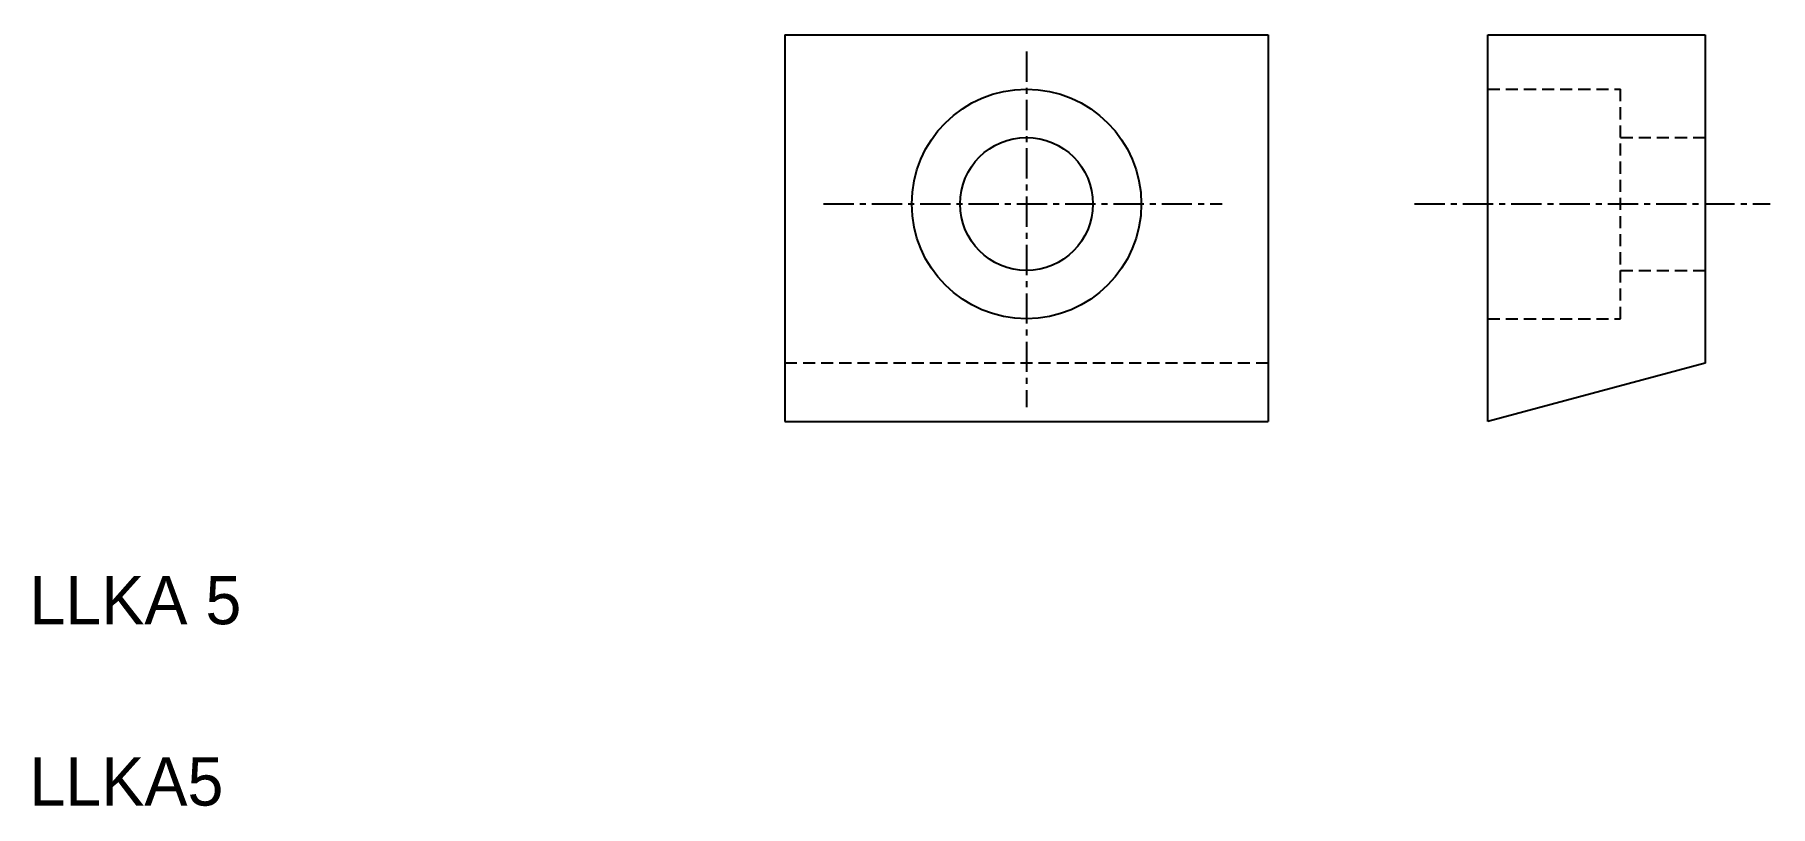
# Model space of a CAD drawing. Extents: x 22 to 93.9, y 17.8 to 49.8.
import ezdxf

# ---------------------------------------------------------------- set-up
doc = ezdxf.new("R2010")
doc.units = 0
doc.linetypes.add('CENTER', pattern=[2, 1.25, -0.25, 0.25, -0.25])
doc.linetypes.add('DASHED', pattern=[0.75, 0.5, -0.25])
doc.layers.get('0').update_dxf_attribs({"linetype": 'CONTINUOUS'})
doc.layers.add('CENTER', color=1, linetype='CENTER')

msp = doc.modelspace()

# ---------------------------------------------------------------- linework, layer by layer
at = {"color": 7, "linetype": 'CONTINUOUS'}
for p, q in [((82.173, 49.761), (91.173, 49.761)), ((82.173, 33.761), (82.173, 49.761)), ((91.173, 49.761), (91.173, 36.172)), ((91.173, 36.172), (82.173, 33.761))]:
    msp.add_line(p, q, dxfattribs=at)
at = {"color": 3, "linetype": 'DASHED'}
for p, q in [((82.173, 47.511), (87.673, 47.511)), ((87.673, 38.011), (87.673, 47.511)), ((87.673, 45.511), (91.173, 45.511)), ((87.673, 40.011), (91.173, 40.011)), ((82.173, 38.011), (87.673, 38.011)), ((73.083, 36.172), (53.083, 36.172))]:
    msp.add_line(p, q, dxfattribs=at)
at = {"color": 7, "linetype": 'CONTINUOUS'}
for radius in [4.75, 2.75]:
    msp.add_circle((63.083, 42.761), radius, dxfattribs=at)
at = {"layer": 'CENTER', "color": 0, "linetype": 'BYBLOCK'}
for p, q in [((53.083, 49.761), (73.083, 49.761)), ((53.083, 49.761), (53.083, 33.761)), ((73.083, 49.761), (73.083, 33.761)), ((53.083, 33.761), (73.083, 33.761))]:
    msp.add_line(p, q, dxfattribs=at)
at = {"layer": 'CENTER', "color": 1, "linetype": 'CENTER'}
for p, q in [((63.083, 49.063), (63.083, 34.361)), ((54.683, 42.761), (71.178, 42.761)), ((79.144, 42.761), (93.869, 42.761))]:
    msp.add_line(p, q, dxfattribs=at)

# ---------------------------------------------------------------- texts
at = {"color": 7, "linetype": 'CONTINUOUS'}
for s, p in [('LLKA 5', (21.812, 25.374)), ('LLKA5', (21.812, 17.874))]:
    msp.add_text(s, height=2, dxfattribs=at).set_placement(p)

doc.saveas('drawing.dxf')
